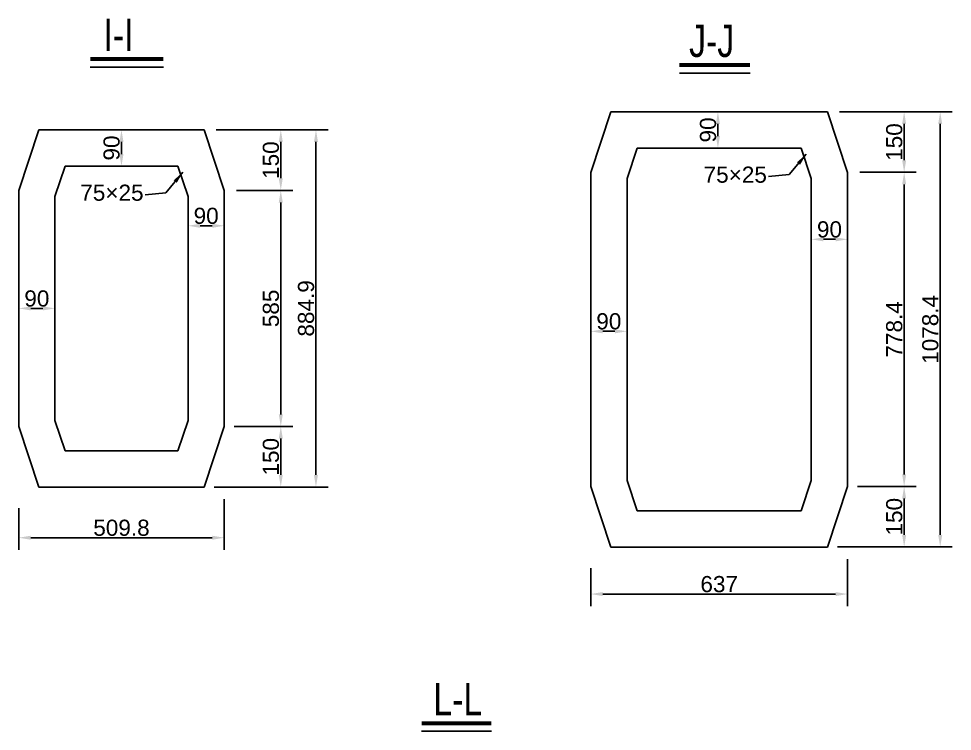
# Model space of a CAD drawing. Header units: millimetres. Extents: x 32645 to 210887, y 65210 to 90102.
# Drawn here: x 181627 to 193201, y 81004 to 89834 of the extents above; entities that cross this region are included whole.
import ezdxf

# ---------------------------------------------------------------- set-up
doc = ezdxf.new("R2010")
doc.units = ezdxf.units.MM
for name, color, linetype in [('1', 7, 'Continuous'), ('文本', 7, 'Continuous'), ('粗实线', 3, 'Continuous')]:
    doc.layers.add(name, color=color, linetype=linetype)
doc.styles.get("Standard").update_dxf_attribs({"font": 'arial.ttf'})
doc.dimstyles.new('大样STANDARD', dxfattribs={"dimscale": 100, "dimtxt": 2, "dimasz": 1.5, "dimexe": 1.5, "dimexo": 1.5, "dimgap": 0.2, "dimtad": 1, "dimdec": 1, "dimlfac": 0.2, "dimdsep": 46, "dimtxsty": 'Standard', "dimcen": 0, "dimclrd": 4, "dimclre": 4, "dimclrt": 4, "dimadec": 0, "dimazin": 0, "dimtfac": 1, "dimtdec": 1, "dimtofl": 0, "dimtmove": 0, "dimatfit": 3, "dimfxl": 1, "dimtolj": 1, "dimtzin": 0, "dimarcsym": 0})

# ---------------------------------------------------------------- blocks, each defined once
blk = doc.blocks.new('*D1190')
at = {"layer": '1', "color": 4, "lineweight": -2, "transparency": 16777216}
for p, q in [((191803, 88680), (192754, 88680)), ((192604, 88080), (192604, 88530)), ((192053, 87930), (192754, 87930))]:
    blk.add_line(p, q, dxfattribs=at)
at = {"layer": '1', "color": 4, "transparency": 16777216}
for points in [[(192579, 88530), (192629, 88530), (192604, 88680)], [(192579, 88080), (192629, 88080), (192604, 87930)]]:
    blk.add_solid(points, dxfattribs=at)
at = {"layer": 'DEFPOINTS', "color": 0, "transparency": 16777216}
for p in [(191653, 88680), (192604, 88680), (191903, 87930)]:
    blk.add_point(p, dxfattribs=at)
at = {"layer": '1', "color": 4, "transparency": 16777216, "insert": (192482, 88305), "char_height": 200, "attachment_point": 5, "rotation": 90}
blk.add_mtext('\\A1;150', dxfattribs=at)
blk = doc.blocks.new('*D1191')
at = {"layer": '1', "color": 4, "lineweight": -2, "transparency": 16777216}
for p, q in [((192026, 84038), (192754, 84038)), ((192604, 83888), (192604, 83438)), ((191776, 83288), (192754, 83288))]:
    blk.add_line(p, q, dxfattribs=at)
at = {"layer": '1', "color": 4, "transparency": 16777216}
for points in [[(192579, 83888), (192629, 83888), (192604, 84038)], [(192579, 83438), (192629, 83438), (192604, 83288)]]:
    blk.add_solid(points, dxfattribs=at)
at = {"layer": 'DEFPOINTS', "color": 0, "transparency": 16777216}
for p in [(191876, 84038), (191626, 83288), (192604, 83288)]:
    blk.add_point(p, dxfattribs=at)
at = {"layer": '1', "color": 4, "transparency": 16777216, "insert": (192482, 83663), "char_height": 200, "attachment_point": 5, "rotation": 90}
blk.add_mtext('\\A1;150', dxfattribs=at)
blk = doc.blocks.new('*D1192')
at = {"layer": '1', "color": 4, "lineweight": -2, "transparency": 16777216}
for p, q in [((191903, 83138), (191903, 82555)), ((188718, 83026), (188718, 82555)), ((191753, 82705), (188868, 82705))]:
    blk.add_line(p, q, dxfattribs=at)
at = {"layer": '1', "color": 4, "transparency": 16777216}
for points in [[(188868, 82730), (188868, 82680), (188718, 82705)], [(191753, 82730), (191753, 82680), (191903, 82705)]]:
    blk.add_solid(points, dxfattribs=at)
at = {"layer": 'DEFPOINTS', "color": 0, "transparency": 16777216}
for p in [(191903, 83288), (188718, 83176), (188718, 82705)]:
    blk.add_point(p, dxfattribs=at)
at = {"layer": '1', "color": 4, "transparency": 16777216, "insert": (190311, 82827), "char_height": 200, "attachment_point": 5}
blk.add_mtext('\\A1;637', dxfattribs=at)
blk = doc.blocks.new('*D1193')
at = {"layer": '1', "color": 4, "lineweight": -2, "transparency": 16777216}
for p, q in [((189018, 85960), (188868, 85960)), ((189168, 85810), (189168, 85810))]:
    blk.add_line(p, q, dxfattribs=at)
at = {"layer": '1', "color": 4, "transparency": 16777216}
for points in [[(188868, 85985), (188868, 85935), (188718, 85960)], [(189018, 85985), (189018, 85935), (189168, 85960)]]:
    blk.add_solid(points, dxfattribs=at)
at = {"layer": 'DEFPOINTS', "color": 0, "transparency": 16777216}
for p in [(188718, 85960), (188718, 85960), (189168, 85960)]:
    blk.add_point(p, dxfattribs=at)
at = {"layer": '1', "color": 4, "transparency": 16777216, "insert": (188943, 86083), "char_height": 200, "attachment_point": 5}
blk.add_mtext('\\A1;90', dxfattribs=at)
blk = doc.blocks.new('*D1194')
at = {"layer": '1', "color": 4, "lineweight": -2, "transparency": 16777216}
blk.add_line((191603, 87100), (191753, 87100), dxfattribs=at)
at = {"layer": '1', "color": 4, "transparency": 16777216}
for points in [[(191603, 87125), (191603, 87075), (191453, 87100)], [(191753, 87125), (191753, 87075), (191903, 87100)]]:
    blk.add_solid(points, dxfattribs=at)
at = {"layer": 'DEFPOINTS', "color": 0, "transparency": 16777216}
for p in [(191453, 87100), (191903, 87100), (191903, 87100)]:
    blk.add_point(p, dxfattribs=at)
at = {"layer": '1', "color": 4, "transparency": 16777216, "insert": (191678, 87222), "char_height": 200, "attachment_point": 5}
blk.add_mtext('\\A1;90', dxfattribs=at)
blk = doc.blocks.new('*D1195')
at = {"layer": '1', "color": 4, "lineweight": -2, "transparency": 16777216}
blk.add_line((183876, 87268), (184026, 87268), dxfattribs=at)
at = {"layer": '1', "color": 4, "transparency": 16777216}
for points in [[(183876, 87293), (183876, 87243), (183726, 87268)], [(184026, 87293), (184026, 87243), (184176, 87268)]]:
    blk.add_solid(points, dxfattribs=at)
at = {"layer": 'DEFPOINTS', "color": 0, "transparency": 16777216}
for p in [(183726, 87268), (184176, 87268), (184176, 87268)]:
    blk.add_point(p, dxfattribs=at)
at = {"layer": '1', "color": 4, "transparency": 16777216, "insert": (183951, 87390), "char_height": 200, "attachment_point": 5}
blk.add_mtext('\\A1;90', dxfattribs=at)
blk = doc.blocks.new('*D1196')
at = {"layer": '1', "color": 4, "lineweight": -2, "transparency": 16777216}
for p, q in [((181927, 86244), (181777, 86244)), ((182077, 86094), (182077, 86094))]:
    blk.add_line(p, q, dxfattribs=at)
at = {"layer": '1', "color": 4, "transparency": 16777216}
for points in [[(181777, 86269), (181777, 86219), (181627, 86244)], [(181927, 86269), (181927, 86219), (182077, 86244)]]:
    blk.add_solid(points, dxfattribs=at)
at = {"layer": 'DEFPOINTS', "color": 0, "transparency": 16777216}
for p in [(181627, 86244), (181627, 86244), (182077, 86244)]:
    blk.add_point(p, dxfattribs=at)
at = {"layer": '1', "color": 4, "transparency": 16777216, "insert": (181852, 86366), "char_height": 200, "attachment_point": 5}
blk.add_mtext('\\A1;90', dxfattribs=at)
blk = doc.blocks.new('*D1197')
at = {"layer": '1', "color": 4, "lineweight": -2, "transparency": 16777216}
for p, q in [((184176, 83881), (184176, 83253)), ((181627, 83770), (181627, 83253)), ((184026, 83403), (181777, 83403))]:
    blk.add_line(p, q, dxfattribs=at)
at = {"layer": '1', "color": 4, "transparency": 16777216}
for points in [[(181777, 83428), (181777, 83378), (181627, 83403)], [(184026, 83428), (184026, 83378), (184176, 83403)]]:
    blk.add_solid(points, dxfattribs=at)
at = {"layer": 'DEFPOINTS', "color": 0, "transparency": 16777216}
for p in [(181627, 83920), (184176, 84031), (181627, 83403)]:
    blk.add_point(p, dxfattribs=at)
at = {"layer": '1', "color": 4, "transparency": 16777216, "insert": (182901, 83525), "char_height": 200, "attachment_point": 5}
blk.add_mtext('\\A1;509.8', dxfattribs=at)
blk = doc.blocks.new('*D1198')
at = {"layer": '1', "color": 4, "lineweight": -2, "transparency": 16777216}
for p, q in [((184276, 88456), (185462, 88456)), ((185312, 88306), (185312, 84181)), ((184249, 84031), (185462, 84031))]:
    blk.add_line(p, q, dxfattribs=at)
at = {"layer": '1', "color": 4, "transparency": 16777216}
for points in [[(185287, 88306), (185337, 88306), (185312, 88456)], [(185287, 84181), (185337, 84181), (185312, 84031)]]:
    blk.add_solid(points, dxfattribs=at)
at = {"layer": 'DEFPOINTS', "color": 0, "transparency": 16777216}
for p in [(184126, 88456), (184099, 84031), (185312, 84031)]:
    blk.add_point(p, dxfattribs=at)
at = {"layer": '1', "color": 4, "transparency": 16777216, "insert": (185190, 86244), "char_height": 200, "attachment_point": 5, "rotation": 90}
blk.add_mtext('\\A1;884.9', dxfattribs=at)
blk = doc.blocks.new('*D1199')
at = {"layer": '1', "color": 4, "lineweight": -2, "transparency": 16777216}
for p, q in [((184299, 84781), (185026, 84781)), ((184876, 84631), (184876, 84181)), ((184049, 84031), (185026, 84031))]:
    blk.add_line(p, q, dxfattribs=at)
at = {"layer": '1', "color": 4, "transparency": 16777216}
for points in [[(184851, 84631), (184901, 84631), (184876, 84781)], [(184851, 84181), (184901, 84181), (184876, 84031)]]:
    blk.add_solid(points, dxfattribs=at)
at = {"layer": 'DEFPOINTS', "color": 0, "transparency": 16777216}
for p in [(184149, 84781), (183899, 84031), (184876, 84031)]:
    blk.add_point(p, dxfattribs=at)
at = {"layer": '1', "color": 4, "transparency": 16777216, "insert": (184754, 84406), "char_height": 200, "attachment_point": 5, "rotation": 90}
blk.add_mtext('\\A1;150', dxfattribs=at)
blk = doc.blocks.new('*D1200')
at = {"layer": '1', "color": 4, "lineweight": -2, "transparency": 16777216}
for p, q in [((184326, 87706), (185026, 87706)), ((184876, 87556), (184876, 84931)), ((184326, 84781), (185026, 84781))]:
    blk.add_line(p, q, dxfattribs=at)
at = {"layer": '1', "color": 4, "transparency": 16777216}
for points in [[(184851, 87556), (184901, 87556), (184876, 87706)], [(184851, 84931), (184901, 84931), (184876, 84781)]]:
    blk.add_solid(points, dxfattribs=at)
at = {"layer": 'DEFPOINTS', "color": 0, "transparency": 16777216}
for p in [(184176, 87706), (184176, 84781), (184876, 84781)]:
    blk.add_point(p, dxfattribs=at)
at = {"layer": '1', "color": 4, "transparency": 16777216, "insert": (184754, 86244), "char_height": 200, "attachment_point": 5, "rotation": 90}
blk.add_mtext('\\A1;585', dxfattribs=at)
blk = doc.blocks.new('*D1201')
at = {"layer": '1', "color": 4, "lineweight": -2, "transparency": 16777216}
for p, q in [((184076, 88456), (185026, 88456)), ((184876, 87856), (184876, 88306)), ((184326, 87706), (185026, 87706))]:
    blk.add_line(p, q, dxfattribs=at)
at = {"layer": '1', "color": 4, "transparency": 16777216}
for points in [[(184851, 88306), (184901, 88306), (184876, 88456)], [(184851, 87856), (184901, 87856), (184876, 87706)]]:
    blk.add_solid(points, dxfattribs=at)
at = {"layer": 'DEFPOINTS', "color": 0, "transparency": 16777216}
for p in [(183926, 88456), (184876, 88456), (184176, 87706)]:
    blk.add_point(p, dxfattribs=at)
at = {"layer": '1', "color": 4, "transparency": 16777216, "insert": (184754, 88081), "char_height": 200, "attachment_point": 5, "rotation": 90}
blk.add_mtext('\\A1;150', dxfattribs=at)
blk = doc.blocks.new('*D1202')
at = {"layer": '1', "color": 4, "lineweight": -2, "transparency": 16777216}
for p, q in [((191953, 88680), (193201, 88680)), ((193051, 88530), (193051, 83438)), ((191926, 83288), (193201, 83288))]:
    blk.add_line(p, q, dxfattribs=at)
at = {"layer": '1', "color": 4, "transparency": 16777216}
for points in [[(193026, 88530), (193076, 88530), (193051, 88680)], [(193026, 83438), (193076, 83438), (193051, 83288)]]:
    blk.add_solid(points, dxfattribs=at)
at = {"layer": 'DEFPOINTS', "color": 0, "transparency": 16777216}
for p in [(191803, 88680), (191776, 83288), (193051, 83288)]:
    blk.add_point(p, dxfattribs=at)
at = {"layer": '1', "color": 4, "transparency": 16777216, "insert": (192929, 85984), "char_height": 200, "attachment_point": 5, "rotation": 90}
blk.add_mtext('\\A1;1078.4', dxfattribs=at)
blk = doc.blocks.new('*D1208')
at = {"layer": '1', "color": 4, "lineweight": -2, "transparency": 16777216}
for p, q in [((192053, 87930), (192754, 87930)), ((192604, 84188), (192604, 87780)), ((192053, 84038), (192754, 84038))]:
    blk.add_line(p, q, dxfattribs=at)
at = {"layer": '1', "color": 4, "transparency": 16777216}
for points in [[(192579, 87780), (192629, 87780), (192604, 87930)], [(192579, 84188), (192629, 84188), (192604, 84038)]]:
    blk.add_solid(points, dxfattribs=at)
at = {"layer": 'DEFPOINTS', "color": 0, "transparency": 16777216}
for p in [(191903, 87930), (192604, 87930), (191903, 84038)]:
    blk.add_point(p, dxfattribs=at)
at = {"layer": '1', "color": 4, "transparency": 16777216, "insert": (192482, 85984), "char_height": 200, "attachment_point": 5, "rotation": 90}
blk.add_mtext('\\A1;778.4', dxfattribs=at)
blk = doc.blocks.new('*D1226')
at = {"layer": '1', "color": 4, "lineweight": -2, "transparency": 16777216}
for p, q in [((182751, 88456), (182751, 88456)), ((182901, 88156), (182901, 88306)), ((182751, 88006), (182751, 88006))]:
    blk.add_line(p, q, dxfattribs=at)
at = {"layer": '1', "color": 4, "transparency": 16777216}
for points in [[(182876, 88306), (182926, 88306), (182901, 88456)], [(182876, 88156), (182926, 88156), (182901, 88006)]]:
    blk.add_solid(points, dxfattribs=at)
at = {"layer": 'DEFPOINTS', "color": 0, "transparency": 16777216}
for p in [(182901, 88456), (182901, 88456), (182901, 88006)]:
    blk.add_point(p, dxfattribs=at)
at = {"layer": '1', "color": 4, "transparency": 16777216, "insert": (182779, 88231), "char_height": 200, "attachment_point": 5, "rotation": 90}
blk.add_mtext('\\A1;90', dxfattribs=at)
blk = doc.blocks.new('*D1227')
at = {"layer": '1', "color": 4, "lineweight": -2, "transparency": 16777216}
for p, q in [((190295, 88380), (190295, 88530)), ((190145, 88230), (190145, 88230))]:
    blk.add_line(p, q, dxfattribs=at)
at = {"layer": '1', "color": 4, "transparency": 16777216}
for points in [[(190270, 88530), (190320, 88530), (190295, 88680)], [(190270, 88380), (190320, 88380), (190295, 88230)]]:
    blk.add_solid(points, dxfattribs=at)
at = {"layer": 'DEFPOINTS', "color": 0, "transparency": 16777216}
for p in [(190295, 88680), (190295, 88680), (190295, 88230)]:
    blk.add_point(p, dxfattribs=at)
at = {"layer": '1', "color": 4, "transparency": 16777216, "insert": (190173, 88455), "char_height": 200, "attachment_point": 5, "rotation": 90}
blk.add_mtext('\\A1;90', dxfattribs=at)

msp = doc.modelspace()

# ---------------------------------------------------------------- linework, layer by layer
at = {"layer": '1', "color": 1}
for p, q in [((188968.09882, 88679.67845), (188718.09882, 87929.67845)), ((188968.09882, 88679.67845), (191653.1727, 88679.67845)), ((191903.1727, 87929.67845), (191653.1727, 88679.67845)), ((181876.54616, 88456.20845), (181626.54616, 87706.20845)), ((181876.54616, 88456.20845), (183925.7265, 88456.20845)), ((184175.7265, 87706.20845), (183925.7265, 88456.20845)), ((189168.21846, 87854.67845), (189293.21846, 88229.67845)), ((191328.1727, 88229.67845), (189293.21846, 88229.67845)), ((191453.1727, 87854.67845), (191328.1727, 88229.67845)), ((182076.6658, 87631.20845), (182201.6658, 88006.20845)), ((183600.7265, 88006.20845), (182201.6658, 88006.20845)), ((183725.7265, 87631.20845), (183600.7265, 88006.20845)), ((188718.09882, 84037.67845), (188718.09882, 87929.67845)), ((189168.21846, 84112.67845), (189168.21846, 87854.67845)), ((191453.1727, 84112.67845), (191453.1727, 87854.67845)), ((191903.1727, 84037.67845), (191903.1727, 87929.67845)), ((181626.54616, 84781.20845), (181626.54616, 87706.20845)), ((182076.6658, 84856.20845), (182076.6658, 87631.20845)), ((183725.7265, 84856.20845), (183725.7265, 87631.20845)), ((184175.7265, 84781.20845), (184175.7265, 87706.20845)), ((182076.6658, 84856.20845), (182201.6658, 84481.20845)), ((183725.7265, 84856.20845), (183600.7265, 84481.20845)), ((181876.54616, 84031.20845), (181626.54616, 84781.20845)), ((184175.7265, 84781.20845), (183925.7265, 84031.20845)), ((183600.7265, 84481.20845), (182201.6658, 84481.20845)), ((188968.09882, 83287.67845), (188718.09882, 84037.67845)), ((189168.21846, 84112.67845), (189293.21846, 83737.67845)), ((191453.1727, 84112.67845), (191328.1727, 83737.67845)), ((191903.1727, 84037.67845), (191653.1727, 83287.67845)), ((181876.54616, 84031.20845), (183925.7265, 84031.20845)), ((191328.1727, 83737.67845), (189293.21846, 83737.67845)), ((188968.09882, 83287.67845), (191653.1727, 83287.67845))]:
    msp.add_line(p, q, dxfattribs=at)
at = {"layer": '文本', "color": 0}
for p, q in [((182513.46551, 89233.56826), (183419.97032, 89233.56826)), ((189818.14634, 89159.33228), (190694.75752, 89159.33228)), ((186622.20212, 81004.25947), (187486.88239, 81004.25947))]:
    msp.add_line(p, q, dxfattribs=at)
at = {"layer": '粗实线'}
for points in [[(182513.46551, 89333.56826, 50, 50, 0), (183419.97032, 89333.56826, 24.5, 24.5, 0)], [(189818.14634, 89259.33228, 50, 50, 0), (190694.75752, 89259.33228, 24.5, 24.5, 0)], [(186622.20212, 81104.25947, 50, 50, 0), (187486.88239, 81104.25947, 24.5, 24.5, 0)]]:
    msp.add_lwpolyline(points, format="xyseb", dxfattribs=at)

# ---------------------------------------------------------------- texts
at = {"layer": '1', "color": 4, "char_height": 200, "attachment_point": 3}
for insert in [(190902.4462, 88001.21333), (183174.99999, 87777.74333)]:
    msp.add_mtext('75×25', dxfattribs=dict(at, insert=insert))
at = {"layer": '文本', "width": 0.75}
for s, p in [('I-I', (182677.52368, 89433.56826)), ('J-J', (189938.08676, 89359.33228)), ('L-L', (186767.32711, 81204.25947))]:
    msp.add_text(s, height=400, dxfattribs=at).set_placement(p)

# ---------------------------------------------------------------- dimensions: what is measured, and where the dimension line sits
at = {"layer": '1', "color": 2}
for base, p1, p2, picture, middle in [((190295.38576, 88679.67845), (190295.44558, 88229.67845), (190295.38576, 88679.67845), '*D1227', (190173.27117, 88454.67845)), ((182901.13633, 88456.20845), (182901.19615, 88006.20845), (182901.19615, 88456.20845), '*D1226', (182779.02173, 88231.20845))]:
    dim = msp.add_linear_dim(base=base, p1=p1, p2=p2, angle=90, dimstyle='大样STANDARD', dxfattribs=at)
    dim.commit()
    dim.dimension.update_dxf_attribs({"geometry": picture, "text_midpoint": middle})
at = {"layer": '1', "color": 1}
for base, p1, p2, picture, middle in [((192603.73586, 88679.67845), (191903.1727, 87929.67845), (191653.1727, 88679.67845), '*D1190', (192481.62126, 88304.67845)), ((193051.16134, 83287.67845), (191803.1727, 88679.67845), (191776.23372, 83287.67845), '*D1202', (192929.04674, 85983.67845)), ((184876.28965, 88456.20845), (184175.7265, 87706.20845), (183925.7265, 88456.20845), '*D1201', (184754.17505, 88081.20845)), ((192603.73586, 87929.67845), (191903.1727, 84037.67845), (191903.1727, 87929.67845), '*D1208', (192481.62126, 85983.67845)), ((184876.28965, 84781.20845), (184175.7265, 87706.20845), (184175.7265, 84781.20845), '*D1200', (184754.17505, 86243.70845)), ((184876.28965, 84031.20845), (184148.78751, 84781.20845), (183898.78751, 84031.20845), '*D1199', (184754.17505, 84406.20845)), ((192603.73586, 83287.67845), (191876.23372, 84037.67845), (191626.23372, 83287.67845), '*D1191', (192481.62126, 83662.67845))]:
    dim = msp.add_linear_dim(base=base, p1=p1, p2=p2, angle=90, dimstyle='大样STANDARD', dxfattribs=at)
    dim.commit()
    dim.dimension.update_dxf_attribs({"geometry": picture, "text_midpoint": middle})
dim = msp.add_linear_dim(base=(185311.84239, 84031.20845), p1=(184125.7265, 88456.20845), p2=(184098.78751, 84031.20845), angle=90, text='884.9', dimstyle='大样STANDARD', dxfattribs=at)
dim.commit()
dim.dimension.update_dxf_attribs({"geometry": '*D1198', "text_midpoint": (185189.72779, 86243.70845)})
for base, p1, p2, picture, middle in [((184175.7265, 87268.03473), (183725.7265, 87268.03473), (184175.7265, 87268.03473), '*D1195', (183950.7265, 87390.14932)), ((191903.1727, 87100.25472), (191453.1727, 87100.25472), (191903.1727, 87100.25472), '*D1194', (191678.1727, 87222.36932)), ((181626.54616, 86243.70845), (182076.6658, 86243.70845), (181626.54616, 86243.70845), '*D1196', (181851.60598, 86365.82305)), ((188718.09882, 85960.42845), (189168.21846, 85960.42845), (188718.09882, 85960.42845), '*D1193', (188943.15864, 86082.54305)), ((181626.54616, 83403.02123), (184175.7265, 84031.20845), (181626.54616, 83919.93896), '*D1197', (182901.13633, 83525.13583)), ((188718.09882, 82705.27559), (191903.1727, 83287.67845), (188718.09882, 83176.40896), '*D1192', (190310.63576, 82827.4584))]:
    dim = msp.add_linear_dim(base=base, p1=p1, p2=p2, dimstyle='大样STANDARD', dxfattribs=at)
    dim.commit()
    dim.dimension.update_dxf_attribs({"geometry": picture, "text_midpoint": middle})

# ---------------------------------------------------------------- leaders
at = {"layer": '1', "color": 1, "annotation_type": 0, "has_hookline": 1, "hookline_direction": 1}
for points in [[(191390.6727, 88154.67845), (191179.36373, 87901.21333), (190922.4462, 87876.21333)], [(183663.2265, 87931.20845), (183451.91753, 87677.74333), (183194.99999, 87652.74333)]]:
    msp.add_leader(points, dimstyle='大样STANDARD', override={"dimgap": 0.2, "dimtad": 0}, dxfattribs=at)

doc.saveas('drawing.dxf')
